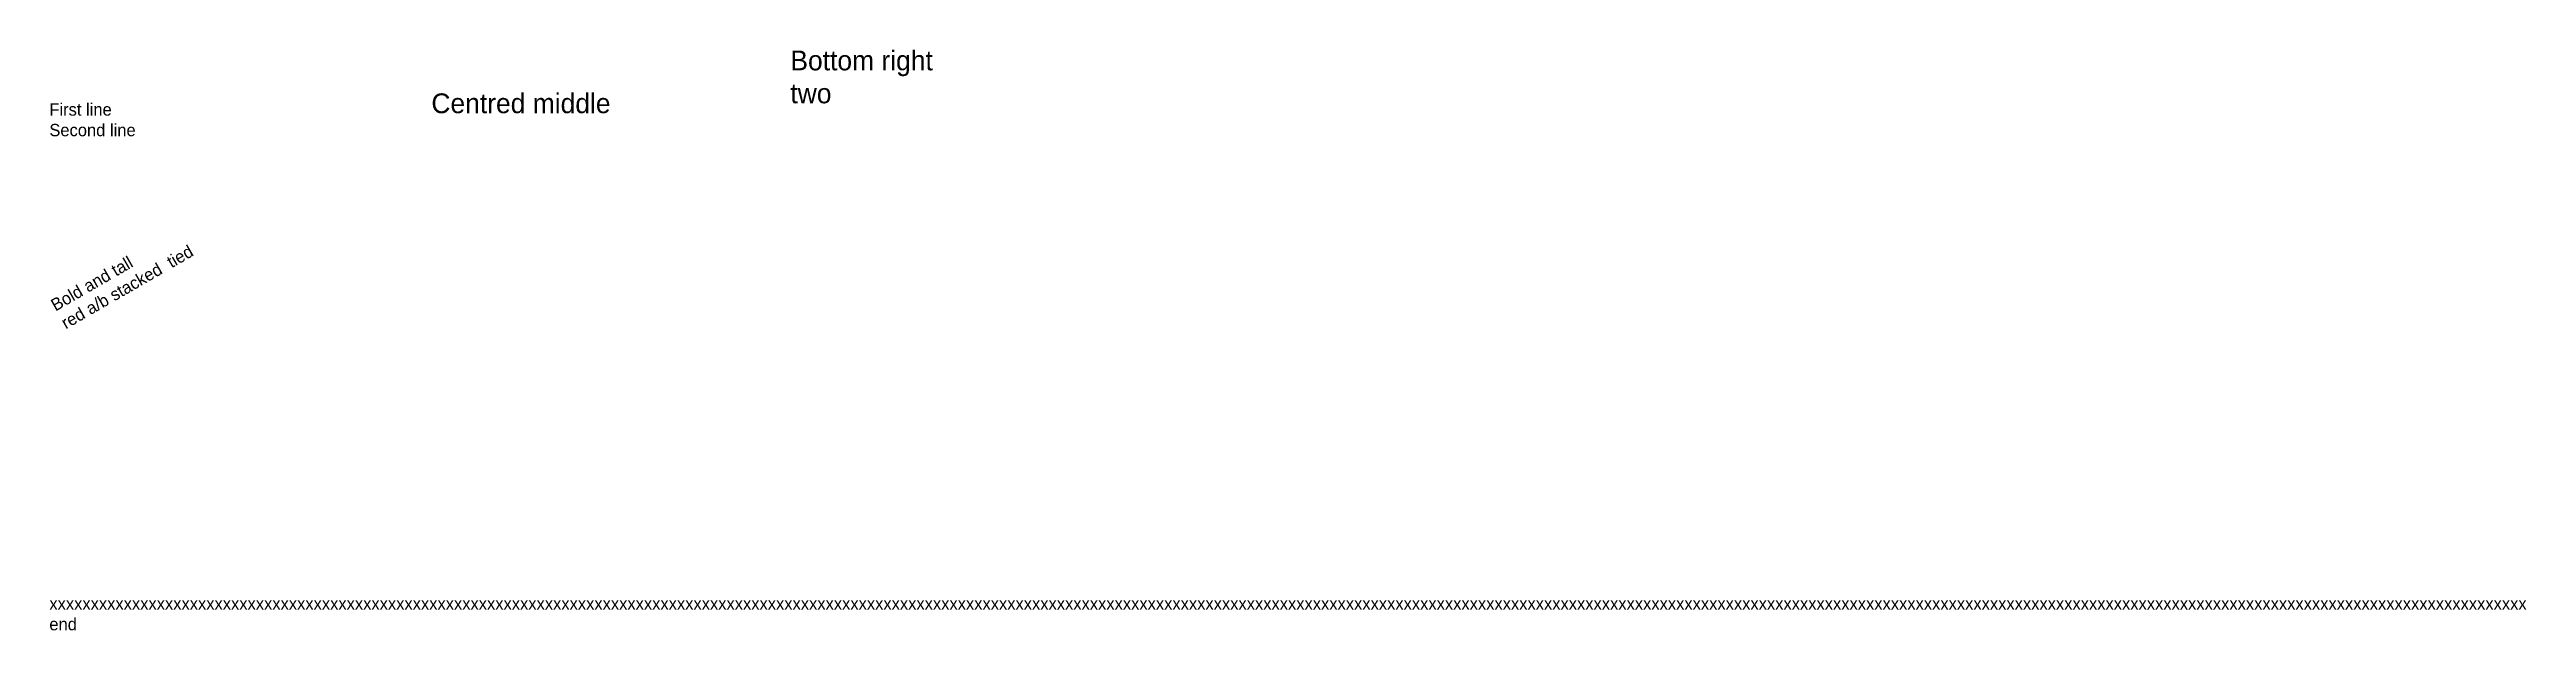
# Model space of a CAD drawing. Header units: metres. Extents: x 0 to 501, y -107 to 11.
import ezdxf

# ---------------------------------------------------------------- set-up
doc = ezdxf.new("R2010")
doc.units = ezdxf.units.M
doc.header["$MEASUREMENT"] = 0

msp = doc.modelspace()

# ---------------------------------------------------------------- texts
at = {"attachment_point": 1}
for s, insert, char_height, width in [('Bottom right\\Ptwo', (150, 10.67), 4, 50), ('First line\\PSecond line', (0, 0), 2.5, 60)]:
    msp.add_mtext(s, dxfattribs=dict(at, insert=insert, char_height=char_height, width=width))
for s, insert, char_height in [('Centred middle', (77.33, 2), 4), ('xxxxxxxxxxxxxxxxxxxxxxxxxxxxxxxxxxxxxxxxxxxxxxxxxxxxxxxxxxxxxxxxxxxxxxxxxxxxxxxxxxxxxxxxxxxxxxxxxxxxxxxxxxxxxxxxxxxxxxxxxxxxxxxxxxxxxxxxxxxxxxxxxxxxxxxxxxxxxxxxxxxxxxxxxxxxxxxxxxxxxxxxxxxxxxxxxxxxxxxxxxxxxxxxxxxxxxxxxxxxxxxxxxxxxxxxxxxxxxxxxxxxxxxxxxxxxxxxxxxxxxxxxxxxxxxxxxxxxxxxxxxxxxxxxxxxxxxxxxxx\\Pend', (0, -100), 2.5)]:
    msp.add_mtext(s, dxfattribs=dict(at, insert=insert, char_height=char_height))
at = {"insert": (0, -40), "char_height": 2.5, "width": 60, "attachment_point": 1, "rotation": 30}
msp.add_mtext('Bold and tall\\Pred a/b stacked  tied', dxfattribs=at)

doc.saveas('drawing.dxf')
